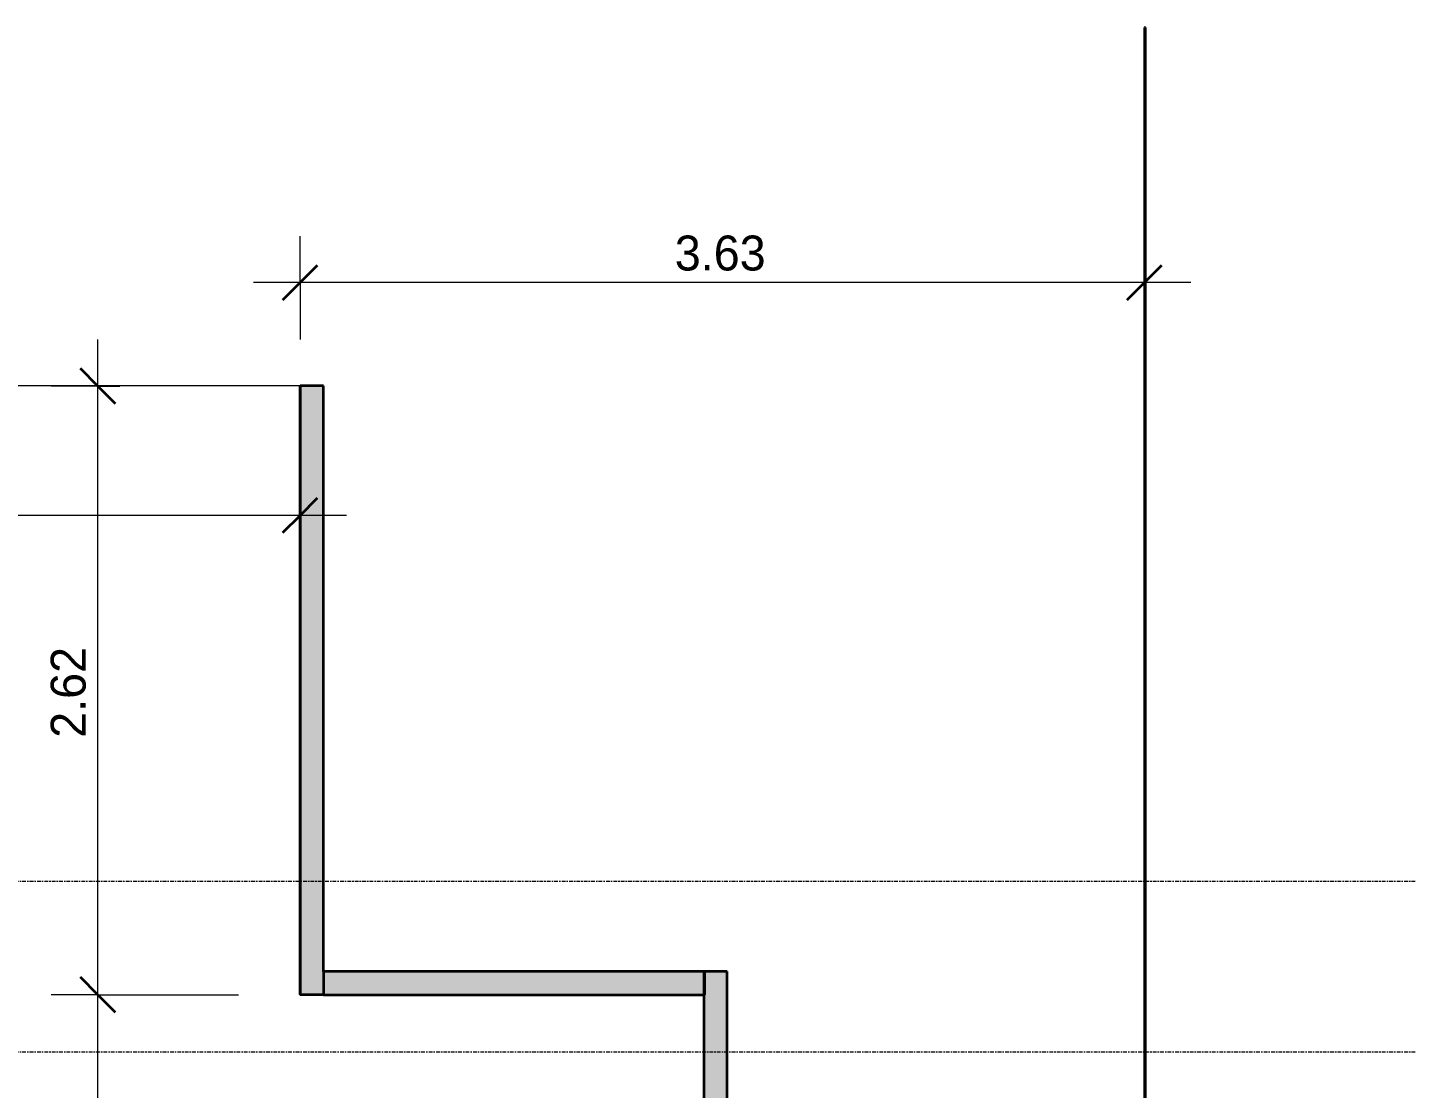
# Model space of a CAD drawing. Header units: centimetres. Extents: x -336 to 16318, y -437 to 1921.
# Drawn here: x 5608 to 6200, y 500 to 956 of the extents above; entities that cross this region are included whole.
import ezdxf

# ---------------------------------------------------------------- set-up
doc = ezdxf.new("R2010")
doc.units = ezdxf.units.CM
doc.linetypes.add('Centre', pattern=[3.175, 0.635, -0.475, 1.59, -0.475])
for name, color, linetype, lineweight in [('A-ANNO-DIMS', 7, 'Continuous', 9), ('A-ANNO-DIMS-100', 7, 'Continuous', 9), ('A-CLNG', 7, 'Continuous', 9), ('A-FLOR', 7, 'Continuous', 9), ('A-FLOR-LEVL', 7, 'Continuous', 9), ('A-FLOR-PATT', 7, 'Continuous', 35), ('A-WALL', 7, 'Continuous', 9), ('A-WALL-PATT', 7, 'Continuous', 35), ('I-WALL', 7, 'Continuous', 9)]:
    doc.layers.add(name, color=color, linetype=linetype, lineweight=lineweight)
doc.styles.add('Century Gothic_1', font='GOTHIC.TTF', dxfattribs={"height": 15})
doc.dimstyles.new('FCA_N_Cotas_E100', dxfattribs={"dimscale": 30.48, "dimtxt": 15.662524, "dimasz": 0.492126, "dimexe": 0.656168, "dimexo": 0.656168, "dimgap": 0.032808, "dimtad": 1, "dimlfac": 0.01, "dimrnd": 0.01, "dimzin": 0, "dimdsep": 46, "dimtxsty": 'Century Gothic_1', "dimblk1": 'OBLIQUE', "dimblk2": 'OBLIQUE', "dimsah": 1, "dimcen": 0.09, "dimdle": 0.656168, "dimazin": 2, "dimtfac": 1, "dimtdec": 4, "dimtix": 1, "dimtmove": 0, "dimatfit": 3, "dimfxl": 1, "dimtvp": 1, "dimtolj": 1, "dimtzin": 0, "dimarcsym": 2})

# ---------------------------------------------------------------- blocks, each defined once
blk = doc.blocks.new('DIMBLOCK25-Section 6')
at = {"layer": 'A-ANNO-DIMS-100'}
for p, q in [((2382.44, 745.94), (2382.44, 755.33)), ((5724.95, 745.94), (5724.95, 755.33)), ((5744.95, 745.94), (2362.44, 745.94)), ((2382.44, 745.94), (2382.44, 725.94)), ((5724.95, 745.94), (5724.95, 725.94))]:
    blk.add_line(p, q, dxfattribs=at)
at = {"layer": 'A-ANNO-DIMS-100', "lineweight": 35}
for p, q in [((2382.44, 745.94), (2389.94, 753.44)), ((5724.95, 745.94), (5732.45, 753.44)), ((2382.44, 745.94), (2374.94, 738.44)), ((5724.95, 745.94), (5717.45, 738.44))]:
    blk.add_line(p, q, dxfattribs=at)
at = {"layer": 'A-ANNO-DIMS-100', "color": 0, "insert": (4027.47, 766.17), "char_height": 15, "width": 62.9484, "attachment_point": 1, "line_spacing_factor": 0.984502, "style": 'Century Gothic_1'}
blk.add_mtext('33.43', dxfattribs=at)
blk = doc.blocks.new('_Oblique')
at = {"color": 0, "linetype": 'ByBlock', "lineweight": -2}
blk.add_line((-0.5, -0.5), (0.5, 0.5), dxfattribs=at)
blk = doc.blocks.new('DIMBLOCK26-Section 6')
at = {"layer": 'A-ANNO-DIMS-100', "lineweight": 35}
for p, q in [((5638.03, 540), (5630.53, 547.5)), ((5638.03, 540), (5645.53, 532.5)), ((5638.03, 94), (5630.53, 101.5)), ((5638.03, 94), (5645.53, 86.5))]:
    blk.add_line(p, q, dxfattribs=at)
at = {"layer": 'A-ANNO-DIMS-100'}
for p, q in [((5638.03, 540), (5618.03, 540)), ((5638.03, 74), (5638.03, 540)), ((5638.03, 540), (5698.46, 540)), ((5638.03, 94), (5618.03, 94)), ((5638.03, 94), (5647.43, 94))]:
    blk.add_line(p, q, dxfattribs=at)
at = {"layer": 'A-ANNO-DIMS-100', "color": 0, "insert": (5617.81, 296.61), "char_height": 15, "width": 48.9267, "attachment_point": 1, "rotation": 90, "line_spacing_factor": 0.984502, "style": 'Century Gothic_1'}
blk.add_mtext('4.46', dxfattribs=at)
blk = doc.blocks.new('DIMBLOCK27-Section 6')
at = {"layer": 'A-ANNO-DIMS-100'}
for p, q in [((5638.03, 540), (5638.03, 821.54)), ((5638.03, 801.54), (5618.03, 801.54)), ((5638.03, 801.54), (5647.43, 801.54)), ((5638.03, 540), (5618.03, 540)), ((5638.03, 540), (5698.46, 540))]:
    blk.add_line(p, q, dxfattribs=at)
at = {"layer": 'A-ANNO-DIMS-100', "lineweight": 35}
for p, q in [((5638.03, 801.54), (5630.53, 809.04)), ((5638.03, 801.54), (5645.53, 794.04)), ((5638.03, 540), (5630.53, 547.5)), ((5638.03, 540), (5645.53, 532.5))]:
    blk.add_line(p, q, dxfattribs=at)
at = {"layer": 'A-ANNO-DIMS-100', "color": 0, "insert": (5617.81, 650.39), "char_height": 15, "width": 48.9267, "attachment_point": 1, "rotation": 90, "line_spacing_factor": 0.984502, "style": 'Century Gothic_1'}
blk.add_mtext('2.62', dxfattribs=at)
blk = doc.blocks.new('DIMBLOCK28-Section 6')
at = {"layer": 'A-ANNO-DIMS-100'}
for p, q in [((5724.95, 845.94), (5724.95, 865.94)), ((6087.71, 845.94), (6087.71, 855.33)), ((6107.71, 845.94), (5704.95, 845.94)), ((5724.95, 845.94), (5724.95, 821.54)), ((6087.71, 845.94), (6087.71, 825.94))]:
    blk.add_line(p, q, dxfattribs=at)
at = {"layer": 'A-ANNO-DIMS-100', "lineweight": 35}
for p, q in [((5724.95, 845.94), (5732.45, 853.44)), ((6087.71, 845.94), (6095.21, 853.44)), ((5724.95, 845.94), (5717.45, 838.44)), ((6087.71, 845.94), (6080.21, 838.44))]:
    blk.add_line(p, q, dxfattribs=at)
at = {"layer": 'A-ANNO-DIMS-100', "color": 0, "insert": (5885.95, 866.17), "char_height": 15, "width": 48.9267, "attachment_point": 1, "line_spacing_factor": 0.984502, "style": 'Century Gothic_1'}
blk.add_mtext('3.63', dxfattribs=at)

msp = doc.modelspace()

# ---------------------------------------------------------------- hatches: boundary and pattern name
at = {"layer": 'A-FLOR-PATT', "lineweight": 9, "true_color": 0x9a9a9a}
msp.add_hatch(color=253, dxfattribs=at).paths.add_polyline_path([(5798.068, 540), (5898.852, 540), (5898.852, 550), (5734.951, 550), (5734.951, 540)])
at = {"layer": 'A-WALL-PATT', "lineweight": 9, "true_color": 0x9a9a9a}
for points in [[(6087.713, 99), (6088.213, 99), (6088.213, 955.53), (6087.713, 955.53), (6087.713, 265.274)], [(5724.951, 540.148), (5734.951, 540.148), (5734.951, 801.545), (5724.951, 801.545), (5724.951, 712)], [(5898.431, 94), (5908.431, 94), (5908.431, 549.941), (5898.431, 549.941), (5898.431, 153.593)]]:
    msp.add_hatch(color=253, dxfattribs=at).paths.add_polyline_path(points)
at = {"layer": 'A-WALL-PATT', "lineweight": 9, "true_color": 0x808080}
h = msp.add_hatch(dxfattribs=at)
h.set_pattern_fill('FP_2', color=8, style=0, pattern_type=2)
h.set_pattern_definition([(90, (5724.918, 712.001), (-0.15954, 1e-17), [])])
h.paths.add_polyline_path([(5724.951, 540.148), (5724.951, 801.545), (5724.607, 801.545), (5724.607, 540.148)])

# ---------------------------------------------------------------- linework, layer by layer
at = {"layer": 'A-CLNG', "color": 8, "lineweight": 18, "true_color": 0x808080}
msp.add_line((5724.951, 801.545), (2392.525, 801.545), dxfattribs=at)
at = {"layer": 'A-FLOR', "lineweight": 35}
for p, q in [((5898.852, 550), (5734.951, 550)), ((5734.951, 550), (5734.951, 540)), ((5898.852, 540), (5898.852, 550)), ((5734.951, 540), (5898.852, 540))]:
    msp.add_line(p, q, dxfattribs=at)
at = {"layer": 'A-FLOR', "color": 8, "true_color": 0x808080}
msp.add_line((5734.951, 540), (5734.607, 540), dxfattribs=at)
at = {"layer": 'A-FLOR-LEVL', "color": 253, "linetype": 'Centre', "true_color": 0xaaaaaa}
for p, q in [((-335.96, 588.801), (6445.896, 588.801)), ((-335.96, 515.53), (6445.896, 515.53))]:
    msp.add_line(p, q, dxfattribs=at)
at = {"layer": 'A-WALL', "lineweight": 35}
for p, q in [((6087.713, 955.53), (6087.713, 99)), ((6088.213, 955.53), (6087.713, 955.53)), ((6088.213, 99), (6088.213, 955.53))]:
    msp.add_line(p, q, dxfattribs=at)
at = {"layer": 'I-WALL', "lineweight": 35}
for p, q in [((5724.951, 801.545), (5724.951, 540.148)), ((5734.951, 801.545), (5724.951, 801.545)), ((5734.951, 550), (5734.951, 801.545)), ((5898.431, 549.941), (5898.431, 94)), ((5908.431, 549.941), (5898.431, 549.941)), ((5908.431, 94), (5908.431, 549.941)), ((5724.951, 540.148), (5734.951, 540.148))]:
    msp.add_line(p, q, dxfattribs=at)
at = {"layer": 'I-WALL'}
msp.add_line((5724.607, 540.148), (5724.831, 540.148), dxfattribs=at)

# ---------------------------------------------------------------- dimensions: what is measured, and where the dimension line sits
at = {"layer": 'A-ANNO-DIMS'}
for base, p1, p2, override, picture, middle in [((5724.951, 845.939), (6087.713, 835.333), (5724.951, 801.545), {"dimpost": '<>', "dimfxl": 364.332096}, 'DIMBLOCK28-Section 6', (5906.332, 854.817)), ((2382.437, 745.939), (5724.951, 735.333), (2382.437, 735.333), {"dimpost": '<>', "dimfxl": 3342.513659}, 'DIMBLOCK25-Section 6', (4053.694, 754.817))]:
    dim = msp.add_linear_dim(base=base, p1=p1, p2=p2, dimstyle='FCA_N_Cotas_E100', override=override, dxfattribs=at)
    dim.commit()
    dim.dimension.update_dxf_attribs({"geometry": picture, "text_midpoint": middle})
for base, p1, p2, override, picture, middle in [((5638.034, 801.545), (5718.462, 540), (5627.428, 801.545), {"dimpost": '<>', "dimfxl": 276.934795}, 'DIMBLOCK27-Section 6', (5629.157, 670.772)), ((5638.034, 540), (5627.428, 94), (5718.462, 540), {"dimpost": '<>', "dimfxl": 455.195711}, 'DIMBLOCK26-Section 6', (5629.157, 317))]:
    dim = msp.add_linear_dim(base=base, p1=p1, p2=p2, angle=90, dimstyle='FCA_N_Cotas_E100', override=override, dxfattribs=at)
    dim.commit()
    dim.dimension.update_dxf_attribs({"geometry": picture, "text_midpoint": middle})

doc.saveas('drawing.dxf')
